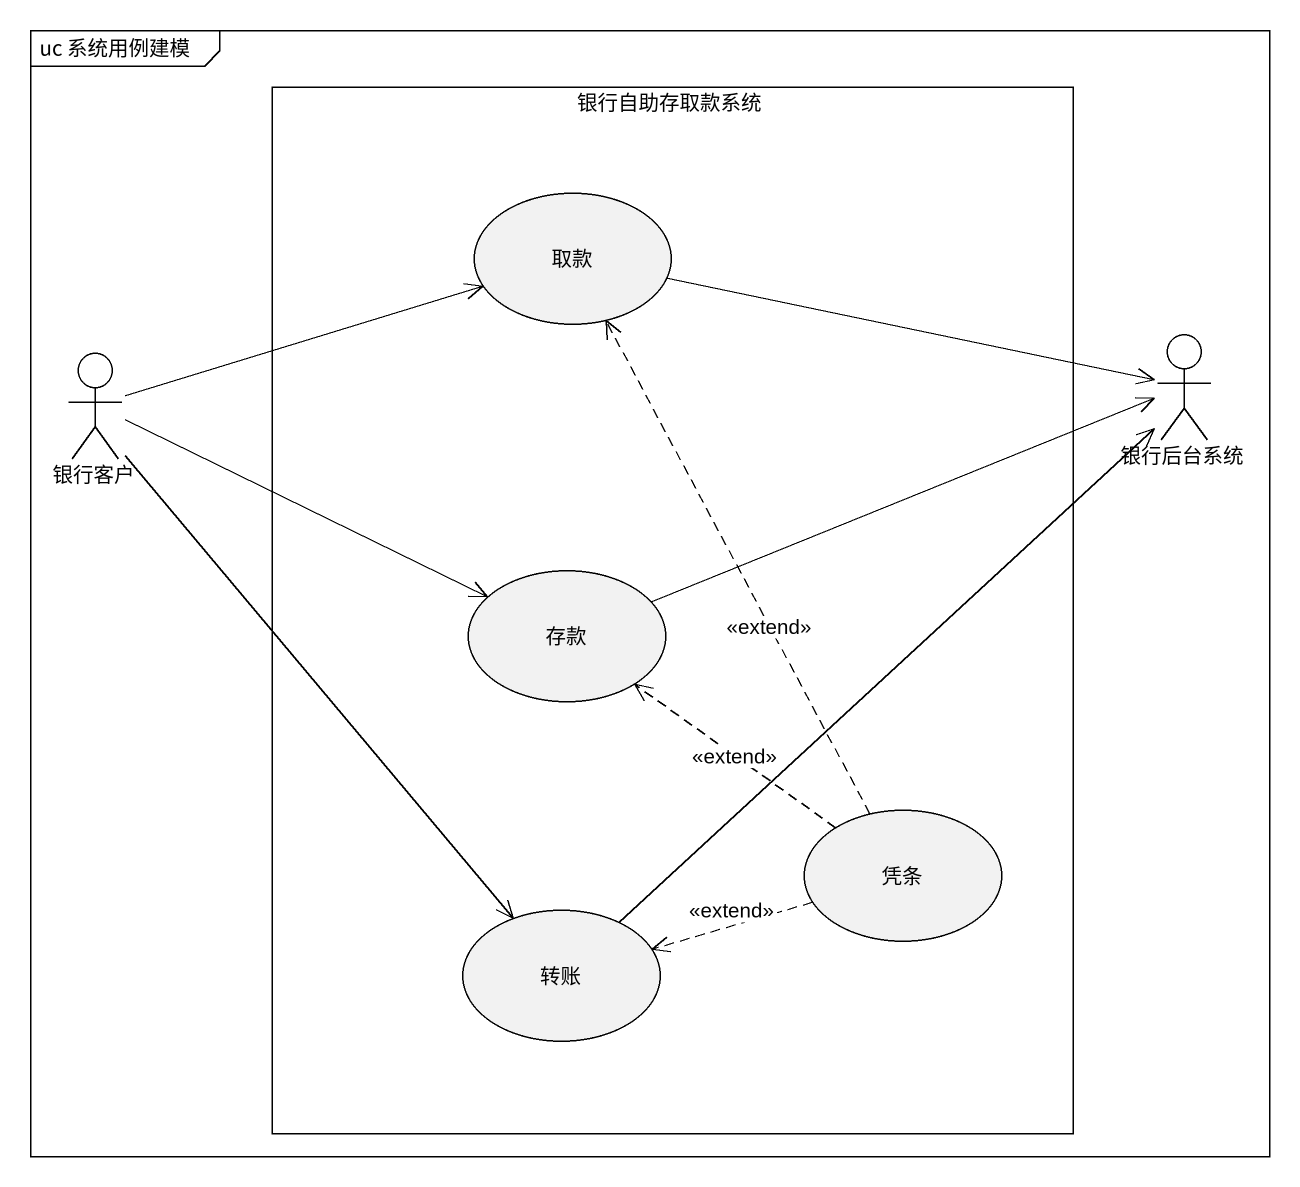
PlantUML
@startuml
mainframe uc 系统用例建模
rectangle 银行自助存取款系统 {
  usecase 取款
  usecase 存款
  usecase 凭条
  usecase 转账
}
actor 银行后台系统
actor 银行客户
取款 -right-> 银行后台系统
银行客户 -right-> 取款
银行客户 -right-> 存款
银行客户 --> 转账
存款 -right-> 银行后台系统
凭条 .up.> 取款 : <<extend>>
凭条 .up.> 存款 : <<extend>>
凭条 .left.> 转账 : <<extend>>
转账 -up-> 银行后台系统
@enduml
